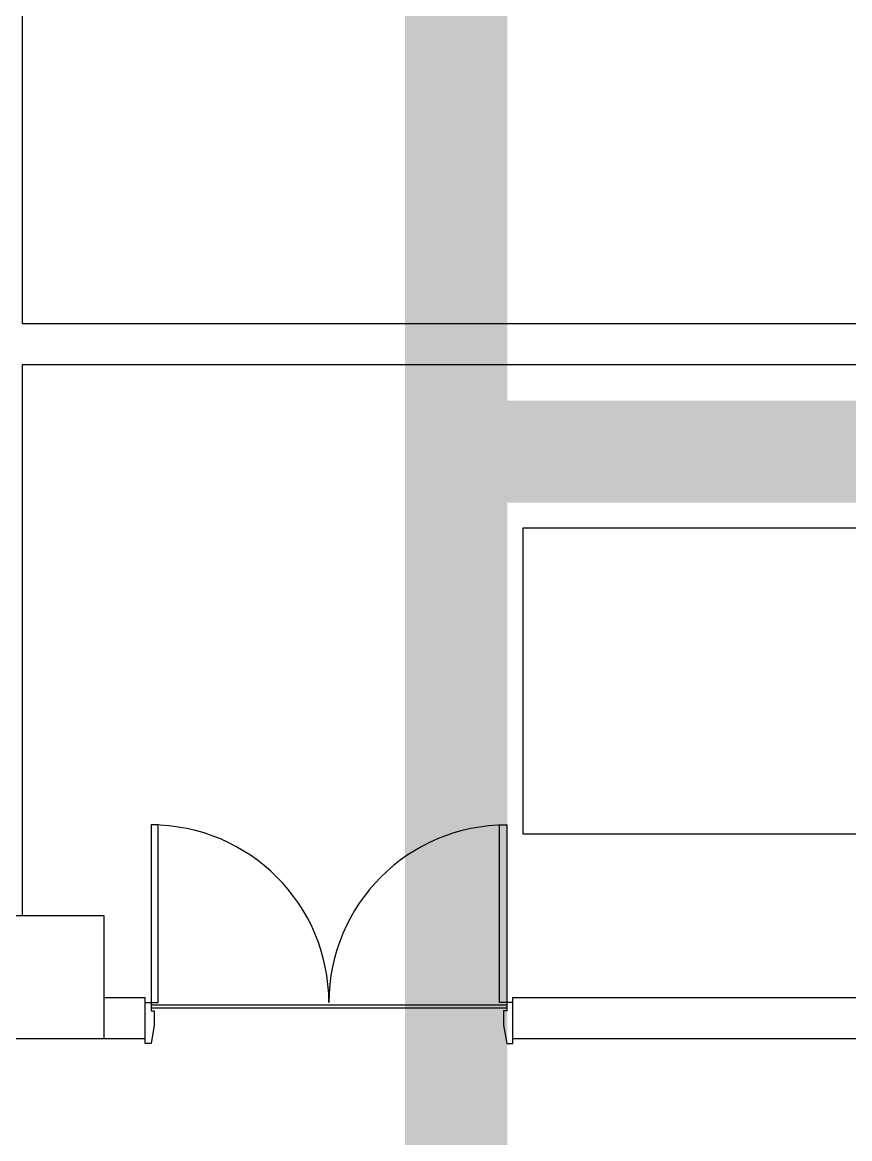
# Model space of a CAD drawing. Header units: millimetres. Extents: x -38475 to 94728, y -31127 to 90245.
# Drawn here: x 52724 to 56774, y 46904 to 52370 of the extents above; entities that cross this region are included whole.
import ezdxf

# ---------------------------------------------------------------- set-up
doc = ezdxf.new("R2010")
doc.units = ezdxf.units.MM
doc.linetypes.add('HIDDEN', pattern=[9.524999999999995, 6.349999999999998, -3.174999999999998])
doc.layers.add('e-plan', color=9, linetype='Continuous')
doc.layers.add('구역', color=5, linetype='Continuous')

# ---------------------------------------------------------------- blocks, each defined once
blk = doc.blocks.new('Xref-지하2층')
at = {"layer": 'e-plan', "linetype": 'Continuous'}
for p, q in [((56250, 62799.9999999961), (56250, 66100.0000000457)), ((56250, 62799.9999999961), (70900, 62799.9999999961)), ((56250, 59900.00000000006), (56250, 62599.99999999668)), ((56250, 62599.99999999668), (70700, 62599.9999999961)), ((56650, 59499.99999999983), (56850.00000001711, 59499.99999999985)), ((56850.00000001711, 59300.00000000099), (56850.00000001711, 59499.99999999985)), ((58649.99999997194, 59499.99999999994), (61100, 59499.99999999994)), ((58649.99999997194, 59300.00000000099), (58649.99999997194, 59499.99999999994)), ((56650, 59299.99999999983), (56850.00000001711, 59299.99999999985)), ((58649.99999997194, 59299.99999999991), (61100, 59299.99999999994))]:
    blk.add_line(p, q, dxfattribs=at)
at = {"layer": 'e-plan'}
for p, q in [((58619.99999998964, 59462.50000000099), (56879.99999999895, 59462.50000000099)), ((58619.99999998964, 59447.4999999982), (56879.99999999895, 59447.4999999982))]:
    blk.add_line(p, q, dxfattribs=at)
for points in [[(61899.99999999997, 60299.9999999968), (58699.99999999997, 60299.9999999968), (58699.99999999997, 61799.9999999968), (61899.99999999997, 61799.9999999968)], [(56050, 59300.00000000006), (56650, 59300.00000000006), (56650, 59900.00000000006), (56050, 59900.00000000006)]]:
    blk.add_lwpolyline(points, close=True, dxfattribs=at)
for points in [[(56880.00000001758, 59475.00000000102), (56915.00000001758, 59475.00000000102), (56915.00000001758, 60345.00000000102), (56880.00000001758, 60345.00000000102), (56880.00000001758, 59475.00000000102)], [(58620.00000001758, 59475.00000000102), (58585.00000001758, 59475.00000000102), (58585.00000001758, 60345.00000000102), (58620.00000001758, 60345.00000000102), (58620.00000001758, 59475.00000000102)], [(56850.00000001758, 59475.00000000102), (56880.00000001758, 59475.00000000102), (56880.00000001758, 59435.00000000102), (56895.00000001758, 59435.00000000102), (56895.00000001758, 59365.00000000096), (56880.00000001758, 59275.00000000096), (56850.00000001758, 59275.00000000096), (56850.00000001758, 59475.00000000102)], [(58650.00000001758, 59475.00000000102), (58620.00000001758, 59475.00000000102), (58620.00000001758, 59435.00000000102), (58605.00000001758, 59435.00000000102), (58605.00000001758, 59365.00000000096), (58620.00000001758, 59275.00000000096), (58650.00000001758, 59275.00000000096), (58650.00000001758, 59475.00000000102)]]:
    blk.add_lwpolyline(points, dxfattribs=at)
for centre, start, end in [((56880.00000001758, 59475.00000000102), 0, 90), ((58620.00000001758, 59475.00000000102), 90, 180)]:
    blk.add_arc(centre, 870, start, end, dxfattribs=at)
blk = doc.blocks.new('A$C61602750')
at = {"layer": 'e-plan'}
blk.add_blockref('Xref-지하2층', (-3525.000000000218, -11905.00000004651), dxfattribs=at)

msp = doc.modelspace()

# ---------------------------------------------------------------- linework, layer by layer
at = {"layer": '구역', "color": 7, "linetype": 'HIDDEN', "ltscale": 2, "const_width": 500}
msp.add_lwpolyline([(-21020.10272617388, 71751.82356122794), (-21020.10272617388, 47997.73678019637), (-10974.65036977531, 47997.73678019637), (-10974.65036977531, 45891.13562621566), (54847.65729234082, 45891.13562621566), (54847.65729234082, 71751.82356122794)], close=True, dxfattribs=at)
msp.add_lwpolyline([(37000.69582262845, 45891.13562621566), (54847.65729234082, 45891.13562621566), (54847.65729234082, 50267.23061568633), (94478.3849307361, 50267.23061568636), (94478.3849307361, 7766.096786508162), (81998.06868708035, 7766.096786508162), (81998.06868708035, 9681.199203584867), (37000.69582262839, 9681.199203584867)], dxfattribs=at)

# ---------------------------------------------------------------- block references
at = {"layer": 'e-plan'}
msp.add_blockref('A$C61602750', (0, 0), dxfattribs=at)

doc.saveas('drawing.dxf')
